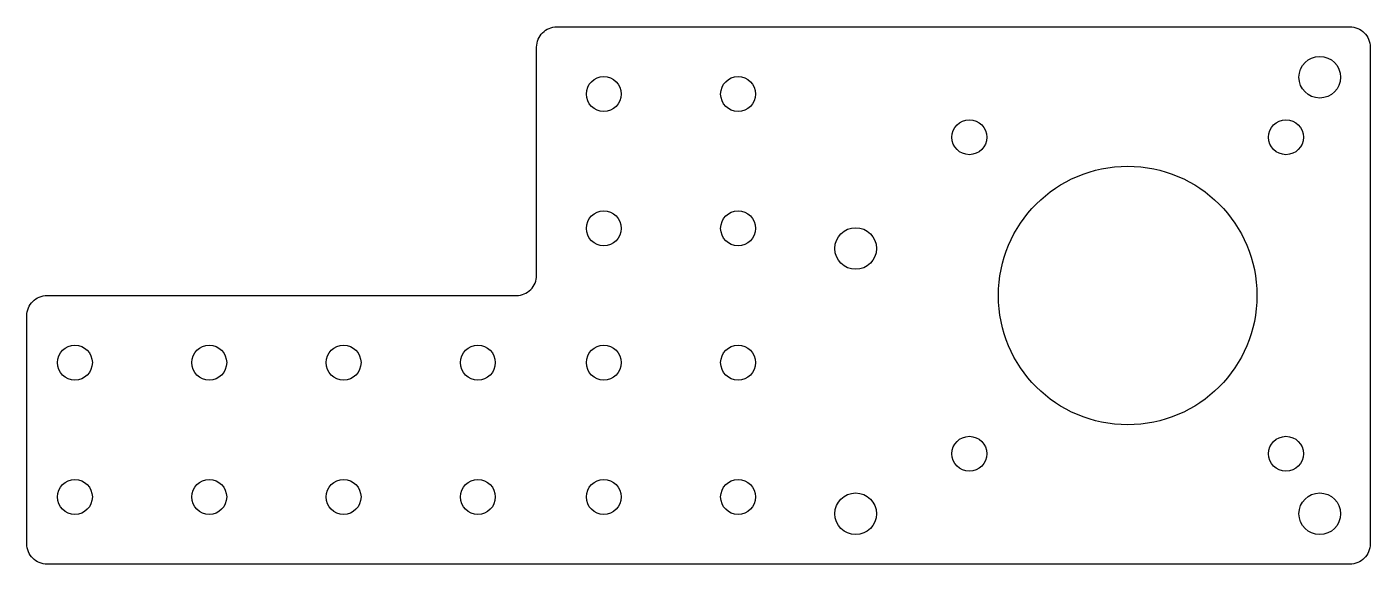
# Model space of a CAD drawing. Header units: millimetres. Extents: x -164 to 36, y -40 to 40.
import ezdxf

# ---------------------------------------------------------------- set-up
doc = ezdxf.new("R2010")
doc.units = ezdxf.units.MM

msp = doc.modelspace()

# ---------------------------------------------------------------- linework, layer by layer
msp.add_lwpolyline([(33.1, -40), (-160.9, -40, -0.414214), (-163.9, -37), (-163.9, -3, -0.414214), (-160.9, 0), (-91, 0, 0.414214), (-88, 3), (-88, 37, -0.414214), (-85, 40), (33.1, 40, -0.414214), (36.1, 37), (36.1, -37, -0.414214)], format="xyb", close=True)
for centre, radius in [((28.6, 32.5), 3.1), ((-78, 30), 2.6), ((-58, 30), 2.6), ((-23.57, 23.57), 2.6), ((23.57, 23.57), 2.6), ((0, 0), 19.25), ((-78, 10), 2.6), ((-58, 10), 2.6), ((-40.5, 7), 3.1), ((-156.75, -10), 2.6), ((-136.75, -10), 2.6), ((-116.75, -10), 2.6), ((-96.75, -10), 2.6), ((-78, -10), 2.6), ((-58, -10), 2.6), ((-23.57, -23.57), 2.6), ((23.57, -23.57), 2.6), ((-156.75, -30), 2.6), ((-136.75, -30), 2.6), ((-116.75, -30), 2.6), ((-96.75, -30), 2.6), ((-78, -30), 2.6), ((-58, -30), 2.6), ((-40.5, -32.5), 3.1), ((28.6, -32.5), 3.1)]:
    msp.add_circle(centre, radius)

doc.saveas('drawing.dxf')
